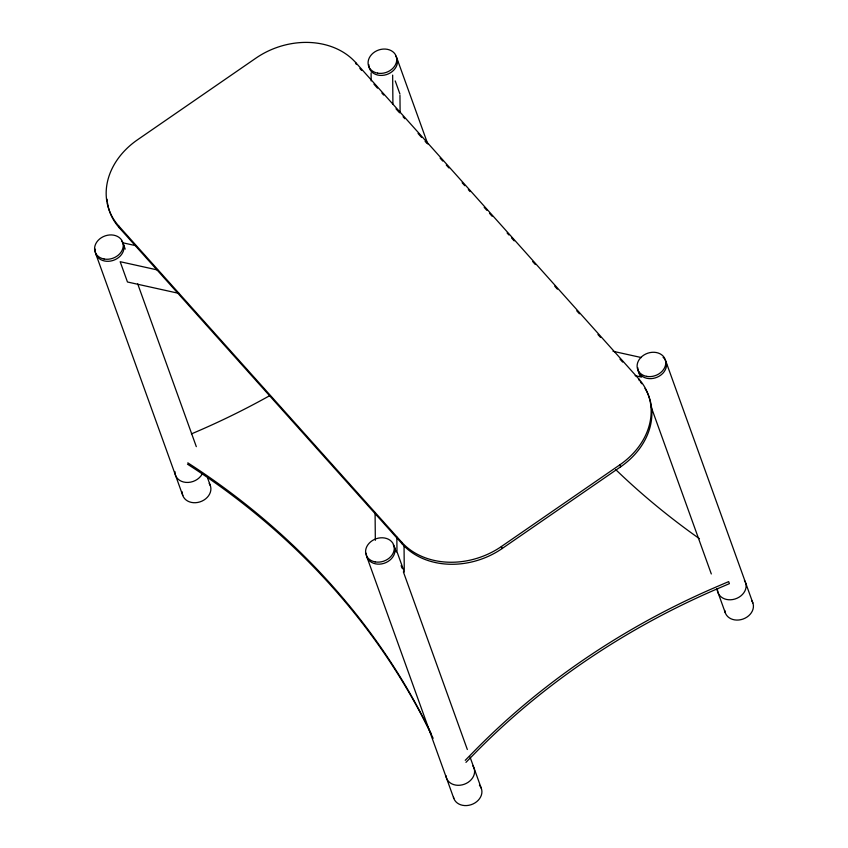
<?xml version="1.0" encoding="UTF-8"?>
<svg xmlns="http://www.w3.org/2000/svg" width="848" height="848" viewBox="0 0 848 848"><rect width="100%" height="100%" fill="white"/><g stroke="black" fill="none" stroke-linecap="round" stroke-linejoin="round"><path stroke-width="1.27" d="M465.223 760.327L476.481 748.858A646.695 522.516 -19.8 0 1 714.143 587.844L728.665 581.611L729.397 583.647L714.875 589.869A646.695 522.516 -19.8 0 0 477.212 750.893L465.955 762.363M118.656 225.875L401.719 542.19A73.193 59.137 -19.8 0 0 501.391 546.525L619.856 464.821A73.193 59.137 -19.8 0 0 638.661 378.77L355.598 62.455A73.193 59.137 -19.8 0 0 255.926 58.13L137.45 139.835A73.193 59.137 -19.8 0 0 118.656 225.875L119.388 227.9L402.45 544.215A73.193 59.137 -19.8 0 0 502.122 548.55L620.588 466.845A73.193 59.137 -19.8 0 0 644.989 388.373M191.415 433.9L198.538 430.848A646.706 522.538 -19.8 0 0 269.696 395.677M122.568 242.74L135.479 245.591M613.009 351.273L641.427 357.57M157.622 269.993L120.162 261.703L127.465 281.992L179.129 293.429M635.141 375.675L641.597 377.106M187.821 462.838L193.196 466.336A943.517 762.352 -19.8 0 1 431.314 733.997M187.472 464.163L193.927 468.361A943.517 762.352 -19.8 0 1 433.137 738.311M359.859 68.434L361.619 70.405M373.968 84.196L377.487 88.139M381.897 93.068L383.667 95.04M396.005 108.83L399.535 112.773M403.065 116.717L404.825 118.688M418.053 133.465L421.583 137.408M425.113 141.351L426.873 143.323M440.101 158.099L442.751 161.056M446.271 165L448.921 167.957M462.149 182.733L464.789 185.691M468.319 189.634L470.078 191.606M484.187 207.368L486.837 210.325M489.487 213.283L492.126 216.24M507.115 232.988L508.885 234.96M511.524 237.917L514.174 240.874M532.692 261.566L535.332 264.523M554.74 286.2L557.38 289.157M576.778 310.834L579.428 313.792M597.946 334.494L600.585 337.44M619.994 359.128L622.633 362.075M665.934 361.492L752.854 602.928M638.406 371.456L640.198 376.417M651.37 407.485L711.313 573.958M716.677 588.862L725.326 612.881M638.661 378.77L639.392 380.805M619.856 464.821L620.588 466.845M396.917 58.268L427.774 143.99M395.221 80.931L399.949 94.064M355.598 62.455L356.33 64.49M501.391 546.525L502.122 548.55M401.719 542.19L402.45 544.215M394.426 547.013L396.217 551.974M401.136 565.648L402.026 568.128M403.372 571.859L467.333 749.515M470.015 756.967L481.346 788.439M366.887 556.966L453.807 798.392M123.405 244.15L125.197 249.121M137.715 283.91L196.312 446.652M207.749 478.42L210.325 485.586M95.877 254.103L182.797 495.539M399.959 95.389L400.118 112.614M404.04 545.497L404.284 571.987L396.981 551.698L396.843 537.134M392.656 75.101L392.921 104.251M371.095 72.97L371.17 80.92M375.081 512.478L375.335 540.303M699.452 538.692A943.485 762.331 -19.8 0 1 615.69 469.58M395.772 56.063A14.639 11.83 -19.8 0 1 386.455 74.613A14.639 11.83 -19.8 0 1 368.806 64.543M209.191 483.381A14.639 11.83 -19.8 0 1 199.863 501.921A14.639 11.83 -19.8 0 1 182.225 491.861M202.184 474.011A14.639 11.83 -19.8 0 1 185.86 482.395A14.639 11.83 -19.8 0 1 174.921 471.573M121.487 240.959A14.639 11.83 -19.8 0 1 112.943 260.495A14.639 11.83 -19.8 0 1 95.421 249.153M479.427 785.248A14.639 11.83 -19.8 0 1 473.025 803.957A14.639 11.83 -19.8 0 1 453.468 797.205M472.898 765.945A14.639 11.83 -19.8 0 1 464.301 784.252A14.639 11.83 -19.8 0 1 445.974 775.687M393.292 544.808A14.639 11.83 -19.8 0 1 383.964 563.348A14.639 11.83 -19.8 0 1 366.325 553.288M751.72 600.723A14.639 11.83 -19.8 0 1 743.124 619.019A14.639 11.83 -19.8 0 1 724.786 610.465M744.417 580.435A14.639 11.83 -19.8 0 1 735.089 598.985A14.639 11.83 -19.8 0 1 717.45 588.915M664.8 359.287A14.639 11.83 -19.8 0 1 655.472 377.837A14.639 11.83 -19.8 0 1 637.834 367.767M663.104 357.4A14.639 11.83 -19.8 0 1 664.016 358.301M640.632 382.247A73.193 59.137 -19.8 0 1 641.809 383.72M119.388 227.9A73.193 59.137 -19.8 0 1 107.484 202.937M107.23 201.082A73.193 59.137 -19.8 0 1 107.049 199.216M377.583 73.14A14.639 11.83 -19.8 0 0 396.525 57.431A14.639 11.83 -19.8 0 0 373.131 53.085A14.639 11.83 -19.8 0 0 377.583 73.14M104.081 259.022A14.639 11.83 -19.8 0 0 123.024 243.312A14.639 11.83 -19.8 0 0 99.629 238.966A14.639 11.83 -19.8 0 0 104.081 259.022M375.102 561.885A14.639 11.83 -19.8 0 0 394.044 546.165A14.639 11.83 -19.8 0 0 370.65 541.819A14.639 11.83 -19.8 0 0 375.102 561.885M646.611 376.364A14.639 11.83 -19.8 0 0 665.553 360.654A14.639 11.83 -19.8 0 0 642.159 356.308A14.639 11.83 -19.8 0 0 646.611 376.364"/></g></svg>
